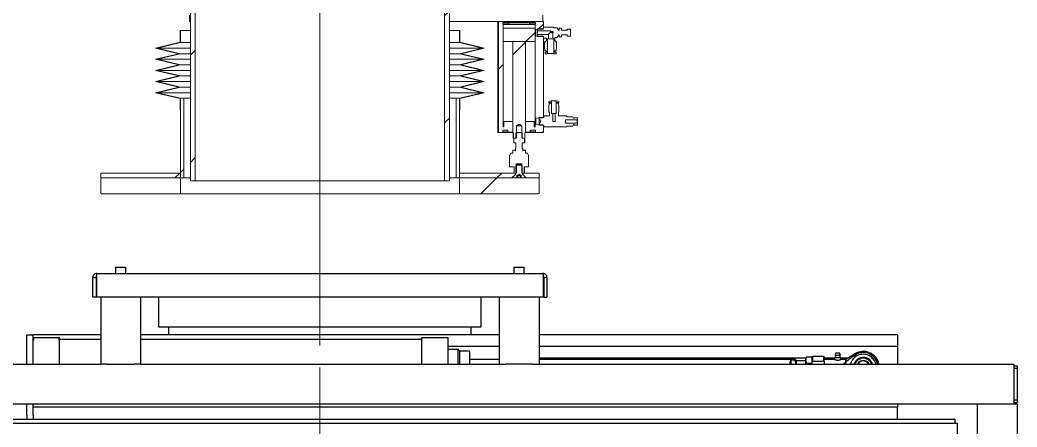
# Model space of a CAD drawing. Header units: millimetres. Extents: x 163705 to 1616509, y 81827 to 302547.
# Drawn here: x 1454109 to 1455361, y 145064 to 145575 of the extents above; entities that cross this region are included whole.
import ezdxf

# ---------------------------------------------------------------- set-up
doc = ezdxf.new("R2010")
doc.units = ezdxf.units.MM
doc.header["$LTSCALE"] = 10
doc.linetypes.add('CENTER2', pattern=[28.575, 19.05, -3.175, 3.175, -3.175])
doc.layers.add('1-中心线', color=1, linetype='CENTER2', lineweight=0)
doc.layers.add('1-设备轮廓', color=2, linetype='Continuous', lineweight=18)
doc.layers.add('1-隐线', color=8, linetype='Continuous')
pattern_1 = [(45, (-1462432.85, -149484.11), (-67.351921, 67.351921), [])]
pattern_2 = [(45, (-1462432.85, -149484.1), (-404.11153, 404.11153), []), (45, (-1462298.15, -149484.1), (-404.11153, 404.11153), []), (45, (-1462163.44, -149484.1), (-404.11153, 404.11153), []), (45, (-1462028.74, -149484.1), (-404.11153, 404.11153), [])]

# ---------------------------------------------------------------- blocks, each defined once
blk = doc.blocks.new('G$CABE3B3DF')
for p, q in [((1531, 2406), (2091, 2406)), ((1554.5, 2413.9), (1554.5, 2406)), ((1554.6, 2414), (1567.4, 2414)), ((1567.5, 2406), (1567.5, 2413.9)), ((2054.5, 2413.9), (2054.5, 2406)), ((2054.6, 2414), (2067.4, 2414)), ((2067.5, 2406), (2067.5, 2413.9)), ((1526, 2376), (1526, 2401)), ((1526, 2401), (1530, 2401)), ((1530, 2401), (1530, 2376)), ((1530.7, 2401), (1530.7, 2376)), ((2091.3, 2401), (2091.3, 2376)), ((2096, 2401), (2092, 2401)), ((2092, 2401), (2092, 2376)), ((2096, 2401), (2096, 2376)), ((1530, 2376), (1526, 2376)), ((2091.3, 2376), (1530.7, 2376)), ((1536, 2376), (1536, 2292)), ((1586, 2376), (1586, 2292)), ((1608.5, 2376), (1608.5, 2339)), ((2013.5, 2339), (2013.5, 2376)), ((2036, 2376), (2036, 2292)), ((2086, 2376), (2086, 2292)), ((2092, 2376), (2096, 2376)), ((1443, 2329), (1451, 2329)), ((1443, 2324), (1443, 2329)), ((1536, 2329), (1451, 2329)), ((1451, 2324), (1451, 2329)), ((2036, 2329), (1586, 2329)), ((1608.5, 2339), (2013.5, 2339)), ((1621, 2339), (1621, 2329)), ((2001, 2329), (2001, 2339)), ((2536, 2329), (2086, 2329)), ((2536, 2329), (2536, 2314)), ((1443, 2292), (1443, 2324)), ((1451, 2325), (1451.5, 2325.5)), ((1451, 2325.5), (1451.5, 2325.5)), ((1451, 2292), (1451, 2324)), ((1451, 2322), (1451.5, 2322)), ((1451.5, 2325.5), (1451.5, 2322)), ((1451.5, 2325.5), (1483.5, 2325.5)), ((1483.5, 2325.5), (1483.5, 2322)), ((1483.5, 2325.5), (1484, 2325)), ((1483.5, 2325.5), (1484, 2325.5)), ((1483.5, 2322), (1484, 2322)), ((1484, 2325), (1484, 2325.5)), ((1484, 2325), (1484, 2322)), ((1536, 2323), (1484, 2323)), ((1484, 2292), (1484, 2322)), ((1939, 2323), (1586, 2323)), ((1939, 2325.5), (1972, 2325.5)), ((1939, 2322), (1939, 2325.5)), ((1939, 2292), (1939, 2322)), ((1972, 2322), (1972, 2325.5)), ((1972, 2292), (1972, 2322)), ((2036, 2314), (1972, 2314)), ((1984.5, 2310.5), (1972, 2310.5)), ((1986.5, 2308.5), (1984.5, 2310.5)), ((1984.5, 2292), (1984.5, 2310.5)), ((1998, 2308.5), (1986.5, 2308.5)), ((1986.5, 2292), (1986.5, 2308.5)), ((1999, 2292), (1999, 2307.5)), ((2536, 2314), (2086, 2314)), ((2458.7, 2305.8), (2458, 2304.5)), ((2458, 2303.4), (2458.2, 2303)), ((2458.2, 2303), (2458.2, 2301.5)), ((2463.8, 2303), (2458.2, 2303)), ((2463.3, 2305.8), (2458.7, 2305.8)), ((2464, 2304.5), (2463.3, 2305.8)), ((2463.8, 2303), (2464, 2303.4)), ((2463.8, 2301.5), (2463.8, 2303)), ((2482.6, 2305.1), (2470.9, 2298)), ((2536, 2314), (2536, 2292)), ((1006, 2292), (1536, 2292)), ((1544, 2292), (1536, 2292)), ((1544, 2292), (1578, 2292)), ((1586, 2292), (1578, 2292)), ((1586, 2292), (2036, 2292)), ((2036, 2298), (1999, 2298)), ((2036, 2292), (2044, 2292)), ((2078, 2292), (2044, 2292)), ((2078, 2292), (2086, 2292)), ((2086, 2300), (2421.3, 2300)), ((2407, 2298), (2086, 2298)), ((2086, 2292), (2682, 2292)), ((2407, 2297), (2402.5, 2297)), ((2402.5, 2292), (2402.5, 2297)), ((2409, 2296), (2407, 2298)), ((2407, 2297), (2407, 2298)), ((2421, 2296), (2409, 2296)), ((2409, 2292), (2409, 2296)), ((2421.6, 2300.5), (2421, 2299.5)), ((2421, 2297.2), (2421, 2299.5)), ((2421, 2292), (2421, 2297.2)), ((2422, 2301.2), (2421.7, 2300.5)), ((2421.7, 2292), (2422, 2293.3)), ((2422, 2301.2), (2428, 2301.2)), ((2422, 2293.3), (2428, 2293.3)), ((2428.3, 2300.5), (2428, 2301.2)), ((2428, 2293.3), (2428.3, 2292)), ((2429, 2299.5), (2428.4, 2300.5)), ((2428.7, 2300), (2429, 2300)), ((2429.5, 2301.5), (2429, 2301)), ((2429, 2294.9), (2429, 2301)), ((2429, 2292), (2429, 2294.9)), ((2443.5, 2301.5), (2429.5, 2301.5)), ((2429.5, 2295.8), (2429.5, 2301.5)), ((2429.5, 2295.8), (2443.5, 2295.8)), ((2444, 2301), (2443.5, 2301.5)), ((2443.5, 2295.8), (2443.5, 2301.5)), ((2444, 2294.9), (2444, 2301)), ((2444, 2300), (2457, 2300)), ((2457, 2298), (2444, 2298)), ((2444, 2294.9), (2444, 2292)), ((2457.9, 2300.8), (2457, 2300)), ((2457, 2300), (2457, 2298)), ((2465, 2300), (2457, 2300)), ((2465, 2300), (2464.1, 2300.8)), ((2470.9, 2298), (2464.9, 2298)), ((2465, 2297.9), (2465, 2300)), ((2465, 2300), (2474.2, 2300)), ((2470.9, 2294.6), (2470.9, 2298)), ((2470.9, 2292), (2470.9, 2294.6)), ((2682, 2292), (2682, 2284)), ((2682, 2290), (2686, 2290)), ((2682, 2287), (2686, 2287)), ((2682, 2284), (2682, 2250)), ((2686, 2290), (2686, 2287)), ((2686, 2287), (2686, 2247)), ((986, 2242), (2636, 2242)), ((1443, 2228), (1443, 2242)), ((1451, 2228), (1451, 2242)), ((2536, 2242), (2536, 2238)), ((2636, 2242), (2636, 2114)), ((2636, 2242), (2644, 2242)), ((2644, 2242), (2678, 2242)), ((2678, 2242), (2686, 2242)), ((2682, 2250), (2682, 2242)), ((2682, 2247), (2686, 2247)), ((2682, 2244), (2686, 2244)), ((2686, 2247), (2686, 2244)), ((2686, 2242), (2686, 2114)), ((1443, 2228), (1443, 2223)), ((2536, 2238), (1451, 2238)), ((1451, 2228), (1451, 2223)), ((2536, 2223), (2536, 2238)), ((1011, 2218), (2611, 2218)), ((1014, 2223), (2608, 2223)), ((2608, 2223), (2608, 2218)), ((2611, 2218), (2611, 1668))]:
    blk.add_line(p, q)
for centre, radius, start, end in [((1554.6, 2413.9), 0.1, 90, 180), ((1567.4, 2413.9), 0.1, 0, 90), ((2054.6, 2413.9), 0.1, 90, 180), ((2067.4, 2413.9), 0.1, 0, 90), ((1998, 2307.5), 1, 0, 90), ((2458.8, 2304), 1, 149.9586, 180.0565), ((2458.8, 2304), 1, 180.0565, 213.5414), ((2463.2, 2304), 1, 326.4586, 30.0414), ((2493, 2288), 16.5, 14.0468, 165.9532), ((2493, 2288), 20, 11.551, 121.2565), ((2493, 2288), 18.5, 12.4743, 124.0361), ((2457.3, 2301.5), 1, 312, 0), ((2464.7, 2301.5), 1, 180, 228), ((2493, 2288), 12.4, 18.9199, 161.0801), ((2493, 2288), 11.4, 20.5129, 159.4871), ((2493, 2288), 8.5, 28.1091, 151.8909), ((2493, 2288), 8, 30.0396, 149.9604)]:
    blk.add_arc(centre, radius, start, end)
for centre, major_axis, ratio, start_param, end_param in [((2411, 2288), (-8.79, 8.79), 0.542909, 6.225757, 6.94456), ((2483.9, 2288), (17.3, 0), 0.57735, 2.418858, 2.729553)]:
    blk.add_ellipse(centre, major_axis=major_axis, ratio=ratio, start_param=start_param, end_param=end_param)
for points in [[(1531, 2406), (1530.3, 2405.9), (1529, 2405.7), (1527.4, 2404.6), (1526.2, 2402.9), (1526.1, 2401.6), (1526, 2401)], [(1530.7, 2401), (1530.7, 2401.6), (1530.8, 2402.9), (1530.9, 2404.6), (1530.9, 2405.7), (1531, 2405.9), (1531, 2406)], [(2091, 2406), (2091, 2405.9), (2091.1, 2405.7), (2091.1, 2404.6), (2091.2, 2402.9), (2091.3, 2401.6), (2091.3, 2401)], [(2096, 2401), (2095.9, 2401.6), (2095.8, 2402.9), (2094.6, 2404.6), (2093, 2405.7), (2091.7, 2405.9), (2091, 2406)]]:
    blk.add_open_spline(points, degree=3)
for points, knots in [([(1530.7, 2401.9), (1530.7, 2401.9), (1530.5, 2401.9), (1530.3, 2401.7), (1530, 2401.4), (1530, 2401.1), (1530, 2401)], [0, 0, 0, 0, 0.098972, 0.399315, 0.699657, 1, 1, 1, 1]), ([(2092, 2401), (2092, 2401.1), (2092, 2401.4), (2091.7, 2401.7), (2091.5, 2401.9), (2091.3, 2401.9), (2091.3, 2401.9)], [0, 0, 0, 0, 0.300343, 0.600685, 0.901028, 1, 1, 1, 1]), ([(2482.6, 2303.3), (2481.5, 2302.6), (2479.5, 2301.2), (2476.5, 2299), (2473.6, 2296.9), (2471.8, 2295.3), (2470.9, 2294.6)], [0, 0, 0, 0, 0.267638, 0.499185, 0.776392, 1, 1, 1, 1]), ([(2408.4, 2292), (2408.4, 2292.2), (2408.6, 2293.1), (2408.2, 2294.9), (2407.4, 2296.3), (2407, 2297)], [0, 0, 0, 0, 0.120836, 0.560812, 1, 1, 1, 1]), ([(2421, 2297.2), (2421.1, 2297.9), (2421.2, 2299.2), (2421.7, 2300.5), (2422, 2301.2)], [0, 0, 0, 0, 0.500251, 1, 1, 1, 1]), ([(2422, 2293.3), (2421.7, 2293.9), (2421.2, 2295.2), (2421.1, 2296.5), (2421, 2297.2)], [0, 0, 0, 0, 0.500383, 1, 1, 1, 1]), ([(2428, 2301.2), (2428.3, 2300.5), (2428.8, 2299.2), (2428.9, 2297.9), (2429, 2297.2)], [0, 0, 0, 0, 0.500383, 1, 1, 1, 1]), ([(2429, 2297.2), (2428.9, 2296.5), (2428.8, 2295.2), (2428.3, 2293.9), (2428, 2293.3)], [0, 0, 0, 0, 0.500251, 1, 1, 1, 1]), ([(2429, 2294.9), (2429.1, 2295.1), (2429.3, 2295.4), (2429.4, 2295.7), (2429.5, 2295.8)], [0, 0, 0, 0, 0.560036, 1, 1, 1, 1]), ([(2443.5, 2295.8), (2443.6, 2295.6), (2443.8, 2295.3), (2443.9, 2295), (2444, 2294.9)], [0, 0, 0, 0, 0.5602294, 1, 1, 1, 1]), ([(2457, 2298), (2457, 2298), (2457, 2298), (2457.2, 2297.9), (2457.9, 2297.6), (2459, 2297.3), (2460.2, 2297.1), (2461.5, 2297.1), (2462.8, 2297.3), (2463.9, 2297.6), (2464.6, 2297.8), (2465, 2298), (2465, 2297.9), (2464.9, 2297.9)], [0, 0, 0, 0, 0.013505, 0.121428, 0.231592, 0.33507, 0.432912, 0.534704, 0.644403, 0.753154, 0.855179, 0.954129, 1, 1, 1, 1])]:
    blk.add_open_spline(points, degree=3, knots=knots)
at = {"layer": '1-中心线'}
blk.add_line((1811, 2288), (1811, 194.9), dxfattribs=at)
blk = doc.blocks.new('A$Cf93d9856')
at = {"layer": '1-中心线'}
blk.add_line((361.3, -3138), (361.3, 793.9), dxfattribs=at)
blk = doc.blocks.new('A$C05510fd8')
at = {"lineweight": 18}
h = blk.add_hatch(dxfattribs=at)
h.set_pattern_fill('ANSI31', color=256, scale=30, style=0)
h.set_pattern_definition(pattern_1)
h.paths.add_polyline_path([(394.5, 60), (388.5, 60), (388.5, 400), (394.5, 400)], flags=0)
h = blk.add_hatch(dxfattribs=at)
h.set_pattern_fill('ANSI31', color=256, scale=30, style=0)
h.set_pattern_definition(pattern_1)
h.paths.add_polyline_path([(707.5, 400), (713.5, 400), (713.5, 60), (707.5, 60)], flags=0)
h = blk.add_hatch(dxfattribs=at)
h.set_pattern_fill('ANSI31', color=256, scale=30, style=0)
h.set_pattern_definition(pattern_1)
h.paths.add_polyline_path([(831, 260), (713.5, 260), (713.5, 268), (831, 268)], flags=0)
h = blk.add_hatch(dxfattribs=at)
h.set_pattern_fill('ANSI31', color=256, scale=30, style=0)
h.set_pattern_definition(pattern_1)
edge = h.paths.add_edge_path(flags=0)
edge.add_line((814, 257.9), (814, 256.5))
edge.add_line((814, 256.5), (821.5, 256.5))
edge.add_line((821.5, 256.5), (821.5, 258.2))
edge.add_line((821.5, 258.2), (821, 258.2))
edge.add_line((821, 258.2), (821, 259.7))
edge.add_line((821, 259.7), (821.3, 260))
edge.add_line((821.3, 260), (831.5, 260))
edge.add_line((831.5, 260), (831.5, 251.2))
edge.add_line((831.5, 251.2), (830.8, 250.4))
edge.add_line((830.8, 250.4), (822.4, 250.1))
edge.add_arc((822.4, 249.6), 0.5, 91.7882, 180)
edge.add_line((821.9, 249.6), (821.9, 242.4))
edge.add_arc((822.4, 242.4), 0.5, 180, 268.2118)
edge.add_line((822.4, 241.9), (830.8, 241.6))
edge.add_line((830.8, 241.6), (831.5, 240.8))
edge.add_line((831.5, 240.8), (831.5, 139.7))
edge.add_line((831.5, 139.7), (830.8, 138.9))
edge.add_line((830.8, 138.9), (822.4, 138.6))
edge.add_arc((822.4, 138.1), 0.5, 91.7882, 180)
edge.add_line((821.9, 138.1), (821.9, 130.9))
edge.add_arc((822.4, 130.9), 0.5, 180, 268.2118)
edge.add_line((822.4, 130.4), (830.8, 130.1))
edge.add_line((830.8, 130.1), (831.5, 129.3))
edge.add_line((831.5, 129.3), (831.5, 120.5))
edge.add_line((831.5, 120.5), (821.3, 120.5))
edge.add_line((821.3, 120.5), (821, 120.8))
edge.add_line((821, 120.8), (821, 121.5))
edge.add_line((821, 121.5), (821.5, 121.5))
edge.add_line((821.5, 121.5), (821.5, 123.5))
edge.add_line((821.5, 123.5), (821, 123.5))
edge.add_line((821, 123.5), (821, 123.8))
edge.add_line((821, 123.8), (820.8, 123.5))
edge.add_line((820.8, 123.5), (815, 123.5))
edge.add_line((815, 123.5), (815, 121))
edge.add_line((815, 121), (809, 121))
edge.add_line((809, 121), (809, 134.5))
edge.add_line((809, 134.5), (820, 134.5))
edge.add_line((820, 134.5), (820, 127.5))
edge.add_line((820, 127.5), (820.8, 127.5))
edge.add_line((820.8, 127.5), (821, 127.2))
edge.add_line((821, 127.2), (821, 251.5))
edge.add_line((821, 251.5), (781, 251.5))
edge.add_line((781, 251.5), (781, 127.2))
edge.add_line((781, 127.2), (781.2, 127.5))
edge.add_line((781.2, 127.5), (782, 127.5))
edge.add_line((782, 127.5), (782, 134.5))
edge.add_line((782, 134.5), (793, 134.5))
edge.add_line((793, 134.5), (793, 121))
edge.add_line((793, 121), (787, 121))
edge.add_line((787, 121), (787, 123.5))
edge.add_line((787, 123.5), (781.2, 123.5))
edge.add_line((781.2, 123.5), (781, 123.8))
edge.add_line((781, 123.8), (781, 123.5))
edge.add_line((781, 123.5), (780.5, 123.5))
edge.add_line((780.5, 123.5), (780.5, 121.5))
edge.add_line((780.5, 121.5), (781, 121.5))
edge.add_line((781, 121.5), (781, 120.8))
edge.add_line((781, 120.8), (780.7, 120.5))
edge.add_line((780.7, 120.5), (775, 120.5))
edge.add_line((775, 120.5), (775, 260))
edge.add_line((775, 260), (780.7, 260))
edge.add_line((780.7, 260), (781, 259.7))
edge.add_line((781, 259.7), (781, 258.2))
edge.add_line((781, 258.2), (780.5, 258.2))
edge.add_line((780.5, 258.2), (780.5, 256.5))
edge.add_line((780.5, 256.5), (788, 256.5))
edge.add_line((788, 256.5), (788, 257.9))
edge.add_arc((788.5, 257.9), 0.5, 90, 180, ccw=False)
edge.add_line((788.5, 258.4), (813.5, 258.4))
edge.add_arc((813.5, 257.9), 0.5, 0, 90, ccw=False)
h = blk.add_hatch(dxfattribs=at)
h.set_pattern_fill('ANSI31', color=256, scale=30, style=0)
h.set_pattern_definition(pattern_1)
h.paths.add_polyline_path([(781, 256), (821, 256), (821, 234.7), (781, 234.7)], flags=0)
h = blk.add_hatch(dxfattribs=at)
h.set_pattern_fill('ANSI34', color=256, scale=30, style=0)
h.set_pattern_definition(pattern_2)
h.paths.add_polyline_path([(726, 148.5), (726, 163.5), (755.2, 170.5), (726, 177.5), (755.2, 184.5), (726, 191.5), (755.2, 198.5), (726, 205.5), (755.2, 212.5), (726, 219.5), (755.2, 226.5), (726, 233.5), (726, 248.5), (726.5, 248.5), (726.5, 233.9), (757.3, 226.5), (728.1, 219.5), (757.3, 212.5), (728.1, 205.5), (757.3, 198.5), (728.1, 191.5), (757.3, 184.5), (728.1, 177.5), (757.3, 170.5), (726.5, 163.1), (726.5, 148.5)], flags=0)
h = blk.add_hatch(dxfattribs=at)
h.set_pattern_fill('ANSI31', color=256, scale=30, style=0)
h.set_pattern_definition(pattern_1)
h.paths.add_polyline_path([(804.3, 129.1), (801, 131), (797.7, 129.1), (797.7, 114.2), (797, 113.5), (794, 113.5), (794, 119.5), (793, 120.5), (793, 234.7), (809, 234.7), (809, 120.5), (808, 119.5), (808, 113.5), (805, 113.5), (804.3, 114.2)], flags=0)
h = blk.add_hatch(dxfattribs=at)
h.set_pattern_fill('ANSI31', color=256, scale=30, style=0)
h.set_pattern_definition(pattern_1)
h.paths.add_polyline_path([(376, 63.5), (376, 163.5), (380, 163.5), (380, 63.5)], flags=0)
h = blk.add_hatch(dxfattribs=at)
h.set_pattern_fill('ANSI31', color=256, scale=30, style=0)
h.set_pattern_definition(pattern_1)
h.paths.add_polyline_path([(276, 63.5), (276, 69.5), (376, 69.5), (376, 63.5)], flags=0)
h = blk.add_hatch(dxfattribs=at)
h.set_pattern_fill('ANSI31', color=256, scale=30, style=0)
h.set_pattern_definition(pattern_1)
h.paths.add_polyline_path([(792.2, 63.5), (726, 63.5), (726, 69.5), (796.5, 69.5), (796.5, 67.8)], flags=0)
h = blk.add_hatch(dxfattribs=at)
h.set_pattern_fill('ANSI34', color=256, scale=30, style=0)
h.set_pattern_definition(pattern_2)
edge = h.paths.add_edge_path(flags=0)
edge.add_line((726, 44.5), (726, 62.5))
edge.add_arc((727, 62.5), 1, 90, 180, ccw=False)
edge.add_line((727, 63.5), (825, 63.5))
edge.add_arc((825, 62.5), 1, 0, 90, ccw=False)
edge.add_line((826, 62.5), (826, 44.5))
edge.add_arc((825, 44.5), 1, 270, 360, ccw=False)
edge.add_line((825, 43.5), (727, 43.5))
edge.add_arc((727, 44.5), 1, 180, 270, ccw=False)
at = {"layer": '1-中心线'}
blk.add_line((551, 0), (551, 2397.4), dxfattribs=at)
at = {"layer": '1-设备轮廓'}
for p, q in [((388.5, 60), (388.5, 400)), ((394.5, 60), (394.5, 400)), ((707.5, 400), (707.5, 60)), ((713.5, 400), (713.5, 60)), ((387.5, 268), (387.5, 260)), ((713.5, 268), (713.5, 260)), ((831, 260), (831, 268)), ((388.5, 260), (387.5, 260)), ((713.5, 260), (831, 260)), ((774.5, 260), (774.5, 120.5)), ((775, 260), (780.7, 260)), ((775, 260), (775, 120.5)), ((780.5, 256.5), (780.5, 258.2)), ((781, 258.2), (780.5, 258.2)), ((780.5, 256.5), (788, 256.5)), ((781, 259.7), (780.7, 260)), ((781, 258.2), (781, 259.7)), ((781, 259.7), (801, 259.7)), ((781, 258.2), (788.1, 258.2)), ((781, 234.7), (781, 256)), ((821, 256), (781, 256)), ((781, 127.2), (781, 251.5)), ((781, 251.5), (821, 251.5)), ((788, 256.5), (788, 257.9)), ((813.5, 258.4), (788.5, 258.4)), ((801, 259.7), (821, 259.7)), ((813.9, 258.2), (821, 258.2)), ((814, 257.9), (814, 256.5)), ((814, 256.5), (821.5, 256.5)), ((821.3, 260), (821, 259.7)), ((821, 259.7), (821, 258.2)), ((821.5, 258.2), (821, 258.2)), ((821, 256), (821, 234.7)), ((821, 251.5), (821, 127.2)), ((821.3, 260), (831.5, 260)), ((821.5, 258.2), (821.5, 256.5)), ((822.4, 250.1), (830.8, 250.4)), ((824, 250.3), (824.6, 250.9)), ((824.6, 250.9), (831.5, 250.9)), ((830.8, 250.4), (831.5, 251.2)), ((831.5, 251.2), (831.5, 260)), ((831.5, 252.5), (832, 253)), ((831.5, 252.5), (831.5, 250.9)), ((832, 253), (844.3, 253)), ((844.3, 253), (844.8, 252.5)), ((844.8, 252.2), (844.8, 252.5)), ((848.7, 252.2), (844.8, 252.2)), ((848.7, 252.2), (849.1, 251.5)), ((849.1, 250.4), (849.1, 251.5)), ((849.1, 250.4), (850.2, 250.4)), ((850.2, 250.4), (850.6, 250.1)), ((851.1, 251.2), (851.3, 251.5)), ((851.1, 251.2), (851.1, 249)), ((851.3, 251.5), (853.9, 251.5)), ((853.9, 251.5), (854.2, 251.2)), ((854.2, 249), (854.2, 251.2)), ((861.3, 250.1), (861.6, 250.4)), ((861.6, 250.4), (865.2, 250.4)), ((865.2, 250.4), (865.5, 250.1)), ((375.5, 233.9), (375.5, 248.5)), ((375.5, 248.5), (376, 248.5)), ((376, 233.5), (376, 248.5)), ((376, 248.5), (388.5, 248.5)), ((713.5, 248.5), (726, 248.5)), ((726, 248.5), (726, 233.5)), ((726, 248.5), (726.5, 248.5)), ((726.5, 248.5), (726.5, 233.9)), ((821.9, 249.6), (821.9, 242.4)), ((830.8, 241.6), (822.4, 241.9)), ((824, 250.3), (824, 248.7)), ((824, 248.7), (824, 246.1)), ((824, 246.1), (824, 243.3)), ((824, 243.3), (824, 241.7)), ((824.6, 241.1), (824, 241.7)), ((824.3, 248.4), (840.5, 248.4)), ((837.8, 243.6), (824.3, 243.6)), ((831.5, 241.1), (824.6, 241.1)), ((831.5, 240.8), (830.8, 241.6)), ((831.5, 241.1), (831.5, 239.5)), ((831.5, 139.7), (831.5, 240.8)), ((832, 239), (831.5, 239.5)), ((835.2, 239), (832, 239)), ((835.2, 236), (835.2, 239)), ((837.8, 238), (836.5, 238)), ((840.5, 246.1), (839.4, 246.1)), ((840.5, 247.6), (840.5, 248.4)), ((840.5, 247.6), (842.1, 247.6)), ((840.5, 247.6), (840.5, 246)), ((842.1, 246), (840.5, 246)), ((844.5, 238), (843.2, 238)), ((845.8, 239.8), (848.7, 239.8)), ((845.8, 239.7), (845.8, 236)), ((848.7, 239.7), (845.8, 239.7)), ((849.1, 240.5), (848.7, 239.8)), ((848.7, 239.7), (848.7, 239.8)), ((849.1, 240.5), (849.1, 241.6)), ((850.2, 241.6), (849.1, 241.6)), ((850.6, 241.9), (850.2, 241.6)), ((850.6, 249), (850.6, 250.1)), ((850.6, 249), (851.1, 249)), ((850.6, 241.9), (850.6, 243)), ((851.1, 243), (850.6, 243)), ((851.1, 243), (851.1, 240.8)), ((851.3, 240.5), (851.1, 240.8)), ((853.9, 240.5), (851.3, 240.5)), ((854.2, 240.8), (853.9, 240.5)), ((854.2, 249), (861, 249)), ((854.2, 240.8), (854.2, 243)), ((861, 243), (854.2, 243)), ((861, 249), (861.3, 248.7)), ((861.3, 243.3), (861, 243)), ((861.3, 250.1), (861.3, 248.7)), ((861.3, 243.3), (861.3, 241.9)), ((861.6, 241.6), (861.3, 241.9)), ((865.2, 241.6), (861.6, 241.6)), ((865.5, 241.9), (865.2, 241.6)), ((865.4, 246.9), (865.5, 246.9)), ((865.4, 246.9), (865.4, 246.4)), ((865.4, 246.8), (865.5, 246.8)), ((865.4, 246.7), (865.5, 246.7)), ((865.4, 246.5), (865.5, 246.5)), ((865.4, 246.4), (865.5, 246.4)), ((865.4, 245.6), (865.4, 245.1)), ((865.5, 245.6), (865.4, 245.6)), ((865.4, 245.6), (865.5, 245.6)), ((865.4, 245.4), (865.5, 245.4)), ((865.4, 245.3), (865.5, 245.3)), ((865.5, 245.1), (865.4, 245.1)), ((865.5, 246.9), (865.5, 250.1)), ((865.5, 246.9), (865.5, 246.8)), ((865.5, 246.8), (865.5, 246.7)), ((865.5, 246.7), (865.5, 246.5)), ((865.5, 246.5), (865.5, 246.4)), ((865.5, 245.6), (865.5, 246.4)), ((865.5, 245.6), (865.5, 245.6)), ((865.5, 245.6), (865.5, 245.4)), ((865.5, 245.4), (865.5, 245.3)), ((865.5, 245.3), (865.5, 245.1)), ((865.5, 241.9), (865.5, 245.1)), ((344.7, 226.5), (375.5, 233.9)), ((373.9, 219.5), (344.7, 226.5)), ((346.8, 226.5), (376, 233.5)), ((376, 219.5), (346.8, 226.5)), ((346.8, 226.5), (388.5, 226.5)), ((376, 233.5), (388.5, 233.5)), ((713.5, 233.5), (726, 233.5)), ((713.5, 226.5), (755.2, 226.5)), ((726, 233.5), (755.2, 226.5)), ((755.2, 226.5), (726, 219.5)), ((726.5, 233.9), (757.3, 226.5)), ((757.3, 226.5), (728.1, 219.5)), ((781, 234.7), (821, 234.7)), ((809, 234.7), (793, 234.7)), ((793, 120.5), (793, 234.7)), ((809, 234.7), (809, 120.5)), ((833, 233.8), (835.2, 236)), ((833, 233.7), (835.2, 235.9)), ((833, 226.9), (833, 233.8)), ((833, 233.8), (833, 233.7)), ((833.3, 224.4), (833, 226.9)), ((833.3, 224.4), (833, 226.9)), ((833, 226.9), (833, 226.9)), ((835.2, 236), (835.2, 235.9)), ((845.8, 236), (848, 233.8)), ((845.8, 235.9), (845.8, 236)), ((845.8, 235.9), (848, 233.7)), ((848, 226.9), (847.7, 224.4)), ((848, 226.9), (847.7, 224.4)), ((848, 233.8), (848, 226.9)), ((848, 233.7), (848, 233.8)), ((848, 226.9), (848, 226.9)), ((344.7, 212.5), (373.9, 219.5)), ((346.8, 212.5), (376, 219.5)), ((376, 219.5), (388.5, 219.5)), ((713.5, 219.5), (726, 219.5)), ((726, 219.5), (755.2, 212.5)), ((728.1, 219.5), (757.3, 212.5)), ((833.3, 223.9), (833.3, 224.4)), ((833.3, 224.4), (833.3, 224.4)), ((833.3, 224.4), (833.3, 224.4)), ((833.6, 223.7), (833.3, 223.9)), ((833.6, 223.6), (833.3, 223.9)), ((833.3, 223.9), (833.3, 223.9)), ((833.3, 223.4), (833.5, 223.7)), ((833.3, 223.4), (833.6, 223.6)), ((833.3, 222.9), (833.3, 223.4)), ((833.3, 223.4), (833.3, 223.4)), ((835.6, 222.9), (833.3, 222.9)), ((833.3, 222.9), (833.3, 222.9)), ((833.6, 223.7), (833.6, 223.6)), ((833.6, 219.7), (833.6, 221.5)), ((833.6, 221.5), (835.7, 221.5)), ((833.6, 219.7), (833.6, 219.7)), ((836.4, 219.5), (833.8, 219.5)), ((835.6, 221.5), (835.6, 222.9)), ((835.6, 221.5), (835.7, 221.5)), ((847.2, 219.5), (844.6, 219.5)), ((845.3, 221.5), (847.4, 221.5)), ((845.3, 221.5), (845.4, 221.5)), ((845.4, 222.9), (845.4, 221.5)), ((847.7, 222.9), (845.4, 222.9)), ((847.7, 223.9), (847.4, 223.7)), ((847.7, 223.9), (847.4, 223.6)), ((847.4, 223.6), (847.4, 223.7)), ((847.4, 223.6), (847.7, 223.4)), ((847.4, 221.5), (847.4, 219.7)), ((847.4, 219.7), (847.4, 219.7)), ((847.5, 223.7), (847.7, 223.4)), ((847.7, 224.4), (847.7, 223.9)), ((847.7, 224.4), (847.7, 224.4)), ((847.7, 224.4), (847.7, 224.4)), ((847.7, 223.9), (847.7, 223.9)), ((847.7, 223.4), (847.7, 222.9)), ((847.7, 223.4), (847.7, 223.4)), ((847.7, 222.9), (847.7, 222.9)), ((373.9, 205.5), (344.7, 212.5)), ((344.7, 198.5), (373.9, 205.5)), ((376, 205.5), (346.8, 212.5)), ((346.8, 212.5), (388.5, 212.5)), ((346.8, 198.5), (376, 205.5)), ((376, 205.5), (388.5, 205.5)), ((713.5, 212.5), (755.2, 212.5)), ((713.5, 205.5), (726, 205.5)), ((755.2, 212.5), (726, 205.5)), ((726, 205.5), (755.2, 198.5)), ((757.3, 212.5), (728.1, 205.5)), ((728.1, 205.5), (757.3, 198.5)), ((373.9, 191.5), (344.7, 198.5)), ((344.7, 184.5), (373.9, 191.5)), ((376, 191.5), (346.8, 198.5)), ((346.8, 198.5), (388.5, 198.5)), ((346.8, 184.5), (376, 191.5)), ((376, 191.5), (388.5, 191.5)), ((713.5, 198.5), (755.2, 198.5)), ((713.5, 191.5), (726, 191.5)), ((755.2, 198.5), (726, 191.5)), ((726, 191.5), (755.2, 184.5)), ((757.3, 198.5), (728.1, 191.5)), ((728.1, 191.5), (757.3, 184.5)), ((373.9, 177.5), (344.7, 184.5)), ((344.7, 170.5), (373.9, 177.5)), ((376, 177.5), (346.8, 184.5)), ((346.8, 184.5), (388.5, 184.5)), ((346.8, 170.5), (376, 177.5)), ((376, 177.5), (388.5, 177.5)), ((713.5, 184.5), (755.2, 184.5)), ((713.5, 177.5), (726, 177.5)), ((755.2, 184.5), (726, 177.5)), ((726, 177.5), (755.2, 170.5)), ((757.3, 184.5), (728.1, 177.5)), ((728.1, 177.5), (757.3, 170.5)), ((375.5, 163.1), (344.7, 170.5)), ((376, 163.5), (346.8, 170.5)), ((346.8, 170.5), (388.5, 170.5)), ((375.5, 148.5), (375.5, 163.1)), ((376, 148.5), (376, 163.5)), ((376, 163.5), (376, 63.5)), ((376, 163.5), (380, 163.5)), ((380, 163.5), (380, 63.5)), ((380, 163.5), (388.5, 163.5)), ((713.5, 170.5), (755.2, 170.5)), ((713.5, 163.5), (722, 163.5)), ((722, 63.5), (722, 163.5)), ((722, 163.5), (726, 163.5)), ((755.2, 170.5), (726, 163.5)), ((726, 163.5), (726, 148.5)), ((726, 63.5), (726, 163.5)), ((757.3, 170.5), (726.5, 163.1)), ((726.5, 163.1), (726.5, 148.5)), ((838.4, 158.2), (838.4, 159.5)), ((838.4, 159.5), (838.5, 159.5)), ((838.4, 146.4), (838.4, 154.3)), ((838.4, 154.3), (838.5, 154.3)), ((838.5, 158.2), (840.7, 158.2)), ((838.4, 154.3), (838.8, 156.3)), ((838.5, 154.3), (838.8, 156.3)), ((838.6, 159.7), (841.4, 160.2)), ((839, 156.3), (838.8, 156.3)), ((838.8, 156.3), (838.8, 156.3)), ((838.9, 156.3), (838.9, 157.1)), ((838.9, 157.1), (839, 157.1)), ((838.9, 157.1), (839.2, 157.3)), ((839, 157.1), (839.2, 157.3)), ((841, 157.3), (839.2, 157.3)), ((839.2, 157.3), (839.2, 157.3)), ((840.2, 160), (841.4, 160.2)), ((841, 157.3), (841, 157.9)), ((841, 157.9), (841, 157.9)), ((841.4, 160.2), (841.4, 160.2)), ((848, 160.2), (849.2, 160)), ((848, 160.2), (850.8, 159.7)), ((848, 160.2), (848, 160.2)), ((848.4, 157.9), (848.4, 157.3)), ((848.4, 157.9), (848.4, 157.9)), ((850.2, 157.3), (848.4, 157.3)), ((848.7, 158.2), (848.6, 158.2)), ((848.7, 158.2), (850.9, 158.2)), ((850.2, 157.3), (850.4, 157.1)), ((850.2, 157.3), (850.4, 157.1)), ((850.2, 157.3), (850.2, 157.3)), ((850.4, 157.1), (850.4, 156.3)), ((850.4, 157.1), (850.4, 157.1)), ((850.6, 156.3), (850.4, 156.3)), ((850.6, 156.3), (850.9, 154.3)), ((850.6, 156.3), (850.9, 154.3)), ((850.6, 156.3), (850.6, 156.3)), ((850.8, 159.7), (850.8, 159.7)), ((850.9, 159.5), (850.9, 158.2)), ((850.9, 159.5), (850.9, 159.5)), ((850.9, 154.3), (850.9, 146.4)), ((850.9, 154.3), (850.9, 154.3)), ((376, 148.5), (375.5, 148.5)), ((726.5, 148.5), (726, 148.5)), ((821.9, 138.1), (821.9, 130.9)), ((822.4, 138.6), (830.8, 138.9)), ((826.1, 138.8), (826.7, 139.4)), ((826.1, 138.8), (826.1, 138.3)), ((826.1, 138.3), (828.3, 134.5)), ((826.1, 138.3), (826.1, 130.7)), ((826.7, 139.4), (831.5, 139.4)), ((830.8, 138.9), (831.5, 139.7)), ((831.5, 140.4), (832.5, 140.4)), ((831.5, 140.4), (831.5, 139.4)), ((832.5, 141.4), (839.1, 141.4)), ((832.5, 141.4), (832.5, 140.4)), ((839.1, 145.8), (838.4, 146.4)), ((839.1, 145.8), (838.4, 146.4)), ((838.4, 146.4), (838.4, 146.4)), ((839.1, 141.4), (839.1, 145.8)), ((839.1, 145.8), (839.1, 145.8)), ((841.7, 144.2), (843.2, 144.2)), ((846.2, 144.2), (847.7, 144.2)), ((850.9, 146.4), (850.3, 145.8)), ((850.9, 146.4), (850.3, 145.8)), ((850.3, 145.8), (850.3, 141.4)), ((850.3, 145.8), (850.3, 145.8)), ((850.3, 141.4), (854.9, 141.4)), ((850.9, 146.4), (850.9, 146.4)), ((854.9, 141.4), (854.9, 141.4)), ((860.9, 141.4), (854.9, 141.4)), ((860.9, 141.4), (854.9, 141.4)), ((854.9, 141.4), (854.9, 141.4)), ((860.9, 141.4), (860.9, 140.4)), ((860.9, 141.4), (860.9, 141.4)), ((860.9, 140.4), (868.3, 140.4)), ((868.3, 140.4), (869.3, 138.5)), ((869.3, 138.5), (870.3, 138.5)), ((870.3, 139.1), (874.1, 139.1)), ((870.3, 139.1), (870.3, 138.5)), ((870.3, 139.1), (874.1, 139.1)), ((870.3, 139.1), (870.3, 139.1)), ((874.1, 139.1), (874.1, 137)), ((874.1, 139.1), (874.1, 139.1)), ((781, 127.2), (781.2, 127.5)), ((781.2, 127.5), (782, 127.5)), ((782, 134.5), (793, 134.5)), ((782, 127.5), (782, 134.5)), ((793, 121), (793, 134.5)), ((797.7, 129.1), (801, 131)), ((797.7, 114.2), (797.7, 129.1)), ((797.7, 129.1), (800.7, 129.1)), ((800.7, 129.1), (804.3, 129.1)), ((801, 131), (804.3, 129.1)), ((804.3, 129.1), (804.3, 114.2)), ((809, 134.5), (820, 134.5)), ((809, 134.5), (809, 121)), ((820, 134.5), (820, 127.5)), ((820, 127.5), (820.8, 127.5)), ((820.8, 127.5), (821, 127.2)), ((830.8, 130.1), (822.4, 130.4)), ((828.3, 134.5), (826.1, 130.7)), ((826.1, 130.7), (826.1, 130.2)), ((826.7, 129.6), (826.1, 130.2)), ((831.5, 129.6), (826.7, 129.6)), ((831.5, 129.3), (830.8, 130.1)), ((831.5, 129.6), (831.5, 128.6)), ((831.5, 120.5), (831.5, 129.3)), ((832.5, 128.6), (831.5, 128.6)), ((832.5, 128.6), (832.5, 127.6)), ((854.9, 127.6), (832.5, 127.6)), ((843.2, 134.5), (846.2, 134.5)), ((854.9, 127.6), (854.9, 127.6)), ((854.9, 127.6), (860.9, 127.6)), ((859.4, 136.6), (859.4, 132.4)), ((859.4, 136.6), (873.7, 136.6)), ((873.7, 132.4), (859.4, 132.4)), ((860.9, 128.6), (860.9, 127.6)), ((868.3, 128.6), (860.9, 128.6)), ((869.3, 130.5), (868.3, 128.6)), ((870.3, 130.5), (869.3, 130.5)), ((870.3, 130.5), (870.3, 129.9)), ((874.1, 129.9), (870.3, 129.9)), ((873.7, 136.6), (874.1, 137)), ((873.7, 132.4), (873.7, 136.6)), ((874.1, 132), (873.7, 132.4)), ((874.1, 132), (874.1, 137)), ((874.1, 132), (874.1, 129.9)), ((775, 120.5), (774.5, 120.5)), ((775, 120.5), (780.7, 120.5)), ((780.5, 121.5), (780.5, 123.5)), ((781, 123.5), (780.5, 123.5)), ((780.5, 121.5), (781, 121.5)), ((780.7, 120.5), (781, 120.8)), ((780.7, 120.5), (793, 120.5)), ((781, 123.5), (781, 123.8)), ((781.2, 123.5), (781, 123.8)), ((781, 123.5), (781.2, 123.5)), ((781, 120.8), (781, 121.5)), ((781, 121.5), (787, 121.5)), ((781, 120.8), (793, 120.8)), ((787, 123.5), (781.2, 123.5)), ((787, 121), (787, 123.5)), ((793, 121), (787, 121)), ((794, 119.5), (793, 120.5)), ((793.7, 113.8), (793.7, 119.5)), ((793.7, 119.5), (794, 119.5)), ((793.7, 113.5), (794, 113.5)), ((794, 113.5), (794, 119.5)), ((794, 113.5), (797, 113.5)), ((794.3, 113.4), (794.5, 113.5)), ((794.3, 107.6), (794.3, 113.4)), ((794.5, 113.5), (797, 113.5)), ((797, 119.7), (797.8, 120.5)), ((797, 113.5), (797, 119.7)), ((797, 113.5), (797.7, 114.2)), ((804.2, 120.5), (797.8, 120.5)), ((804.2, 120.5), (805, 119.7)), ((804.3, 114.2), (805, 113.5)), ((805, 119.7), (805, 113.5)), ((805, 113.5), (807.5, 113.5)), ((805, 113.5), (808, 113.5)), ((807.5, 113.5), (807.7, 113.4)), ((807.7, 113.4), (807.7, 107.6)), ((808.2, 112.9), (807.7, 113.4)), ((809, 120.5), (808, 119.5)), ((808, 119.5), (808, 113.5)), ((808.2, 108.1), (808.2, 112.9)), ((815, 121), (809, 121)), ((809, 120.8), (821, 120.8)), ((809, 120.5), (821.3, 120.5)), ((815, 123.5), (815, 121)), ((820.8, 123.5), (815, 123.5)), ((815, 121.5), (821, 121.5)), ((821, 123.8), (820.8, 123.5)), ((820.8, 123.5), (821, 123.5)), ((821, 123.8), (821, 123.5)), ((821.5, 123.5), (821, 123.5)), ((821, 121.5), (821.5, 121.5)), ((821, 121.5), (821, 120.8)), ((821, 120.8), (821.3, 120.5)), ((821.3, 120.5), (831.5, 120.5)), ((821.5, 123.5), (821.5, 121.5)), ((794.5, 107.5), (794.3, 107.6)), ((797, 107.5), (794.5, 107.5)), ((796.5, 100.3), (796.7, 100.5)), ((796.5, 97.7), (796.5, 100.3)), ((797, 100.5), (796.7, 100.5)), ((797, 100.5), (797, 107.5)), ((805, 107.5), (805, 100.5)), ((807.5, 107.5), (805, 107.5)), ((805.3, 100.5), (805, 100.5)), ((805.3, 100.5), (805.5, 100.3)), ((805.5, 100.3), (805.5, 97.7)), ((807.7, 107.6), (807.5, 107.5)), ((807.7, 107.6), (808.2, 108.1)), ((789, 91.5), (790.5, 94.5)), ((789, 78), (789, 91.5)), ((793, 94.5), (790.5, 94.5)), ((793, 94.5), (793, 97.5)), ((793.8, 98.3), (796.5, 98.3)), ((796.7, 97.5), (794, 98.3)), ((796.7, 97.5), (796.5, 97.7)), ((808, 98.3), (805.3, 97.5)), ((805.5, 97.7), (805.3, 97.5)), ((805.5, 98.3), (808.2, 98.3)), ((809, 97.5), (809, 94.5)), ((811.5, 94.5), (809, 94.5)), ((811.5, 94.5), (813, 91.5)), ((813, 91.5), (813, 78)), ((789.5, 77.5), (789, 78)), ((789.5, 77.5), (794.8, 77.5)), ((794.8, 69.6), (794.8, 77.5)), ((797.7, 80.3), (797, 81)), ((797, 81), (805, 81)), ((797, 78.9), (798.1, 79.5)), ((797, 68.6), (797, 78.9)), ((797.7, 70.2), (797.7, 80.3)), ((797.7, 80.3), (803.3, 80.3)), ((798.1, 79.5), (803.9, 79.5)), ((803.3, 80.3), (804.3, 80.3)), ((803.9, 79.5), (805, 78.9)), ((805, 81), (804.3, 80.3)), ((804.3, 80.3), (804.3, 70.2)), ((805, 78.9), (805, 68.6)), ((807.2, 77.5), (807.2, 69.6)), ((807.2, 77.5), (812.5, 77.5)), ((807.7, 77.5), (807.7, 70)), ((813, 78), (812.5, 77.5)), ((276, 69.5), (276, 63.5)), ((276, 69.5), (376, 69.5)), ((276, 63.5), (376, 63.5)), ((375, 63.5), (277, 63.5)), ((376, 69.5), (376, 63.5)), ((376, 63.5), (380, 63.5)), ((380, 63.5), (388.5, 63.5)), ((713.5, 63.5), (722, 63.5)), ((722, 63.5), (726, 63.5)), ((726, 63.5), (726, 69.5)), ((726, 69.5), (796.5, 69.5)), ((726, 63.5), (792.2, 63.5)), ((825, 63.5), (727, 63.5)), ((792, 63.7), (796.9, 68.3)), ((792, 63.5), (792, 63.7)), ((798.1, 63.5), (792, 63.5)), ((792.2, 63.5), (796.5, 67.8)), ((795, 69.5), (794.8, 69.6)), ((795, 69.5), (797, 69.5)), ((796.5, 67.8), (796.5, 69.5)), ((797, 69.5), (797.7, 70.2)), ((798.2, 63.5), (798.1, 63.5)), ((798.2, 66.5), (801, 68.2)), ((798.2, 63.5), (798.2, 66.5)), ((799.6, 66.5), (799.6, 63.5)), ((801, 68.2), (803.8, 66.5)), ((802.5, 66.5), (802.5, 63.5)), ((803.8, 66.5), (803.8, 63.5)), ((803.9, 63.5), (803.8, 63.5)), ((810, 63.5), (803.9, 63.5)), ((804.3, 70.2), (805, 69.5)), ((805, 69.5), (807, 69.5)), ((805.1, 68.3), (810, 63.7)), ((805.5, 69.5), (805.5, 67.8)), ((805.5, 69.5), (826, 69.5)), ((805.5, 67.8), (809.8, 63.5)), ((807.2, 69.6), (807, 69.5)), ((807.7, 70), (807.2, 69.6)), ((809.8, 63.5), (826, 63.5)), ((810, 63.7), (810, 63.5)), ((826, 63.5), (826, 69.5)), ((276, 62.5), (276, 44.5)), ((376, 62.5), (376, 44.5)), ((388.5, 60), (394.5, 60)), ((394.5, 60), (707.5, 60)), ((707.5, 60), (713.5, 60)), ((726, 44.5), (726, 62.5)), ((826, 44.5), (826, 62.5)), ((375, 43.5), (277, 43.5)), ((375, 43.5), (727, 43.5)), ((825, 43.5), (727, 43.5))]:
    blk.add_line(p, q, dxfattribs=at)
at = {"layer": '1-设备轮廓', "flags": 128}
for points in [[(839.4, 246.1), (839.4, 245.8), (839.3, 245.6), (839.1, 245.1), (838.5, 244.4), (838, 243.8), (837.9, 243.6), (837.8, 243.6), (837.8, 243.6)], [(842.7, 246), (842.7, 245.8), (842.8, 245.5), (842.9, 245.3), (843, 245.1), (843.1, 244.9), (843.2, 244.8), (843.2, 244.8)], [(840.8, 158.2), (840.8, 158.2), (840.7, 158.2)], [(793.7, 113.5), (793.7, 113.6), (793.7, 113.8)], [(799.6, 66.5), (798.8, 66.7), (798.1, 66.5)], [(803.8, 66.5), (803.1, 66.7), (802.5, 66.5)]]:
    blk.add_lwpolyline(points, dxfattribs=at)
at = {"layer": '1-设备轮廓'}
for centre, radius, start, end in [((788.5, 257.9), 0.5, 90, 180), ((813.5, 257.9), 0.5, 0, 90), ((822.4, 249.6), 0.5, 91.7882, 180), ((822.4, 242.4), 0.5, 180, 268.2118), ((824.3, 248.7), 0.3, 180, 270), ((824.3, 243.3), 0.3, 90, 180), ((840.5, 201.8), 36.3, 85.8072, 94.1928), ((842.1, 246), 1.62, 310.1337, 90), ((842.1, 195.4), 50.7, 89.362, 90.0083), ((835.1, 215.5), 6.14, 85.7098, 104.1383), ((833.8, 219.7), 0.202, 180.4054, 270.1671), ((836.4, 219.7), 0.201, 269.4923, 359.7673), ((840.5, 148.1), 71.6, 86.7814, 93.2586), ((840.5, 154.2), 65.7, 86.5767, 93.4233), ((844.6, 219.7), 0.2, 180.098, 270.6424), ((845.9, 215.5), 6.14, 75.8617, 94.2902), ((847.2, 219.7), 0.202, 269.8673, 359.5602), ((838.7, 159.5), 0.2, 99.9764, 179.9464), ((840.5, 193.3), 35.1, 266.7381, 270.7231), ((840.7, 157.9), 0.3, 0.0072, 90.068), ((840.8, 157.9), 0.228, 353.8792, 42.8982), ((841.4, 159.9), 0.3, 0.0349, 90.1166), ((844.7, 272.8), 112.6, 268.3186, 271.6764), ((848, 159.9), 0.3, 89.9102, 179.9383), ((848.7, 157.9), 0.3, 89.9478, 179.977), ((848.6, 157.9), 0.196, 142.0708, 189.4886), ((848.9, 193.5), 35.3, 269.2691, 273.2593), ((850.7, 159.5), 0.2, 0.0413, 80.0359), ((822.4, 138.1), 0.5, 91.7882, 180), ((844.7, 205.9), 61.7, 268.6109, 271.3891), ((822.4, 130.9), 0.5, 180, 268.2118), ((793.8, 97.5), 0.8, 73.9866, 180), ((808.2, 97.5), 0.8, 0, 106.0134), ((277, 62.5), 1, 90, 180), ((375, 62.5), 1, 0, 90), ((727, 62.5), 1, 90, 180), ((796.6, 68.6), 0.4, 314, 0), ((801.1, 61.8), 4.9, 72.8889, 107.1111), ((805.4, 68.6), 0.4, 180, 226), ((825, 62.5), 1, 0, 90), ((277, 44.5), 1, 180, 270), ((375, 44.5), 1, 270, 0), ((727, 44.5), 1, 180, 270), ((825, 44.5), 1, 270, 0)]:
    blk.add_arc(centre, radius, start, end, dxfattribs=at)
at = {"layer": '1-设备轮廓', "extrusion": (0, 1.03549e-13, -1)}
for start_param, end_param in [(4.655116, 4.67253), (1.606354, 1.62807)]:
    blk.add_ellipse((840.5, 246), major_axis=(0, 175.7), ratio=0.030171, start_param=start_param, end_param=end_param, dxfattribs=at)
at = {"layer": '1-设备轮廓', "extrusion": (0, 1.09762e-13, -1)}
for major_axis, start_param, end_param in [((0, 132.6), 4.512598, 4.651983), ((0, 132.6), 1.631203, 1.770588), ((0, 248.6), 4.635443, 4.663064), ((0, 248.6), 1.620122, 1.647743)]:
    blk.add_ellipse((840.5, 246), major_axis=major_axis, ratio=0.030171, start_param=start_param, end_param=end_param, dxfattribs=at)
at = {"layer": '1-设备轮廓', "extrusion": (0, 1.23482e-13, -1)}
for start_param, end_param in [(4.62171, 4.684869), (1.584822, 1.661475)]:
    blk.add_ellipse((840.5, 246), major_axis=(0, 88.4), ratio=0.030171, start_param=start_param, end_param=end_param, dxfattribs=at)
at = {"layer": '1-设备轮廓', "extrusion": (0, 0, -1)}
for centre, major_axis, ratio, start_param, end_param in [((840.5, 239.7), (-5.3, 0), 0.546916, 3.106035, 3.141593), ((801, 112.5), (-7.99, 7.99), 0.046052, 5.823844, 6.237166)]:
    blk.add_ellipse(centre, major_axis=major_axis, ratio=ratio, start_param=start_param, end_param=end_param, dxfattribs=at)
at = {"layer": '1-设备轮廓', "extrusion": (0, 1.06713e-13, -1)}
for start_param, end_param in [(4.619605, 4.62171), (4.615394, 4.6175), (1.661475, 1.66358), (1.665685, 1.667791)]:
    blk.add_ellipse((840.5, 246), major_axis=(0, 238.6), ratio=0.030171, start_param=start_param, end_param=end_param, dxfattribs=at)
at = {"layer": '1-设备轮廓', "extrusion": (0, 1.03399e-13, -1)}
for start_param, end_param in [(4.597082, 4.605005), (1.67818, 1.686104)]:
    blk.add_ellipse((840.5, 246), major_axis=(0, 228.7), ratio=0.030171, start_param=start_param, end_param=end_param, dxfattribs=at)
at = {"layer": '1-设备轮廓', "extrusion": (0, 1.00801e-13, -1)}
for start_param, end_param in [(4.560886, 4.569605), (1.713581, 1.722299)]:
    blk.add_ellipse((840.5, 246), major_axis=(0, 162.4), ratio=0.030171, start_param=start_param, end_param=end_param, dxfattribs=at)
at = {"layer": '1-设备轮廓', "extrusion": (0, 1.02879e-13, -1)}
for start_param, end_param in [(4.751826, 4.75401), (4.732187, 4.745334), (1.529175, 1.531359), (1.537852, 1.550998)]:
    blk.add_ellipse((844.7, 134.5), major_axis=(0, 601.1), ratio=0.010397, start_param=start_param, end_param=end_param, dxfattribs=at)
at = {"layer": '1-设备轮廓', "extrusion": (0, 1.05247e-13, -1)}
for start_param, end_param in [(4.751819, 4.753266), (1.529919, 1.531367)]:
    blk.add_ellipse((844.7, 134.5), major_axis=(0, 553.1), ratio=0.010397, start_param=start_param, end_param=end_param, dxfattribs=at)
at = {"layer": '1-设备轮廓', "extrusion": (0, 1.02225e-13, -1)}
for start_param, end_param in [(4.776503, 4.778193), (1.504993, 1.506682)]:
    blk.add_ellipse((844.7, 134.5), major_axis=(0, 355.9), ratio=0.010397, start_param=start_param, end_param=end_param, dxfattribs=at)
at = {"layer": '1-设备轮廓', "extrusion": (0, 1.00862e-13, -1)}
for major_axis, start_param, end_param in [((0, 288.6), 4.745875, 4.800534), ((0, 288.6), 1.482651, 1.537311), ((0, 144.3), 4.712389, 4.779398), ((0, 144.3), 1.503787, 1.570796)]:
    blk.add_ellipse((844.7, 134.5), major_axis=major_axis, ratio=0.010397, start_param=start_param, end_param=end_param, dxfattribs=at)
at = {"layer": '1-设备轮廓', "extrusion": (0, 1.04224e-13, -1)}
for start_param, end_param in [(4.725143, 4.733231), (1.549954, 1.558043)]:
    blk.add_ellipse((844.7, 134.5), major_axis=(0, 541), ratio=0.010397, start_param=start_param, end_param=end_param, dxfattribs=at)

msp = doc.modelspace()

# ---------------------------------------------------------------- block references
for name, p in [('A$C05510fd8', (1453934.648, 145313.332)), ('A$Cf93d9856', (1454124.376, 145446.589))]:
    msp.add_blockref(name, p)
at = {"layer": '1-隐线'}
msp.add_blockref('G$CABE3B3DF', (1452674.648, 142850.866), dxfattribs=at)

doc.saveas('drawing.dxf')
